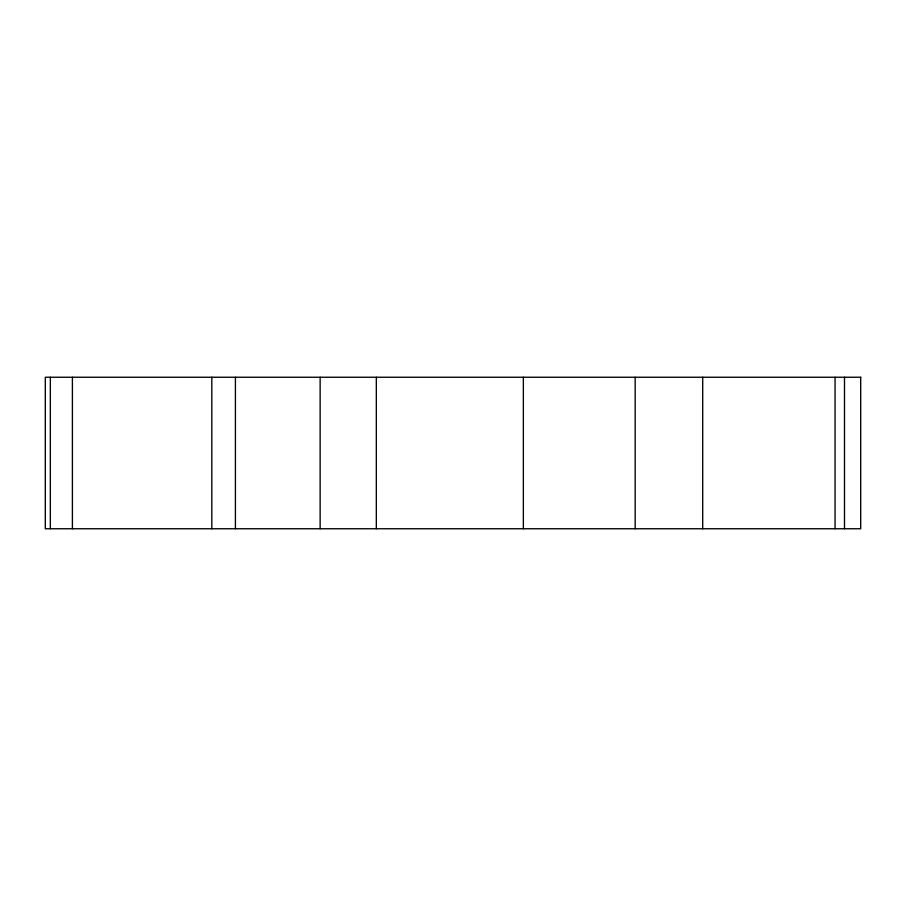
<?xml version="1.0" encoding="UTF-8"?>
<svg xmlns="http://www.w3.org/2000/svg" width="906" height="906" viewBox="0 0 906 906"><rect width="100%" height="100%" fill="white"/><g stroke="black" fill="none" stroke-linecap="round" stroke-linejoin="round"><path stroke-width="1.36" d="M844.494 377.247L844.494 528.753M835.06 377.247L835.06 528.753M702.716 377.247L702.716 528.753M635.174 377.247L635.174 528.753M523.351 377.247L523.351 528.753M376.318 377.247L376.318 528.753M320.135 377.247L320.135 528.753M235.413 377.247L235.413 528.753M211.811 377.247L211.811 528.753M72.401 377.247L72.401 528.753M50.34 377.247L50.34 528.753M860.7 377.247L45.3 377.247L45.3 528.753L860.7 528.753L860.7 377.247"/></g></svg>
